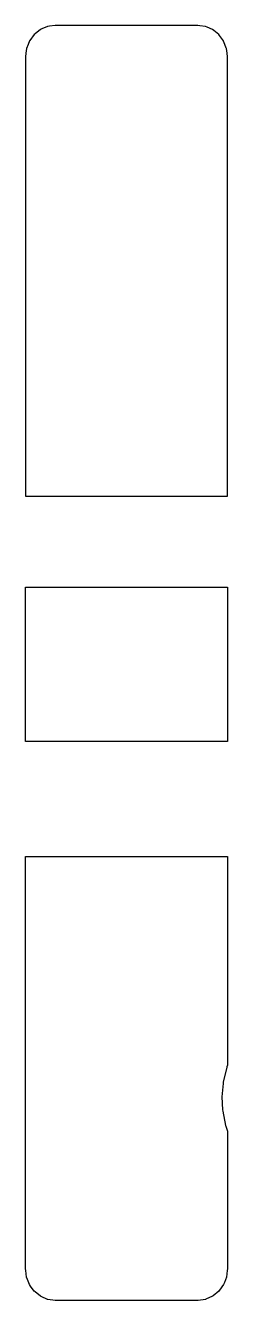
# Model space of a CAD drawing. Header units: metres. Extents: x 2.4 to 16, y -15.6 to 70.3.
import ezdxf

# ---------------------------------------------------------------- set-up
doc = ezdxf.new("R2010")
doc.units = ezdxf.units.M

msp = doc.modelspace()

# ---------------------------------------------------------------- linework, layer by layer
for p, q in [((2.986, 69.666), (2.684, 69.258)), ((3.045, 69.713), (2.986, 69.666)), ((3.4, 69.996), (3.045, 69.713)), ((3.499, 70.039), (3.4, 69.996)), ((3.882, 70.204), (3.499, 70.039)), ((4.006, 70.221), (3.882, 70.204)), ((4.4, 70.275), (4.006, 70.221)), ((6.797, 70.275), (4.4, 70.275)), ((14, 70.275), (6.797, 70.275)), ((14.128, 70.257), (14, 70.275)), ((14.518, 70.204), (14.128, 70.257)), ((14.629, 70.156), (14.518, 70.204)), ((15, 69.996), (14.629, 70.156)), ((15.079, 69.933), (15, 69.996)), ((15.414, 69.666), (15.079, 69.933)), ((15.455, 69.611), (15.414, 69.666)), ((15.732, 69.236), (15.455, 69.611)), ((2.468, 68.723), (2.428, 68.402)), ((2.576, 69.005), (2.468, 68.723)), ((2.668, 69.236), (2.576, 69.005)), ((2.684, 69.258), (2.668, 69.236)), ((15.741, 69.213), (15.732, 69.236)), ((15.824, 69.005), (15.741, 69.213)), ((15.921, 68.751), (15.824, 69.005)), ((15.932, 68.723), (15.921, 68.751)), ((15.972, 68.402), (15.932, 68.723)), ((2.428, 68.402), (2.4, 68.174)), ((2.4, 68.174), (2.4, 68.052)), ((2.4, 68.052), (2.4, 65.718)), ((16, 68.174), (15.972, 68.402)), ((16, 67.908), (16, 68.174)), ((16, 67.712), (16, 67.908)), ((16, 63.32), (16, 67.712)), ((2.4, 65.718), (2.4, 65.441)), ((2.4, 65.441), (2.4, 63.914)), ((2.4, 63.914), (2.4, 62.866)), ((2.4, 62.866), (2.4, 62.442)), ((16, 61.727), (16, 63.32)), ((2.4, 62.442), (2.4, 61.669)), ((2.4, 61.669), (2.4, 61.051)), ((2.4, 61.051), (2.4, 60.595)), ((16, 60.829), (16, 61.727)), ((16, 61.727), (16, 61.727)), ((2.4, 60.595), (2.4, 60.097)), ((2.4, 60.097), (2.4, 59.608)), ((16, 59.46), (16, 60.829)), ((2.4, 59.608), (2.4, 59.186)), ((16, 59.234), (16, 59.46)), ((16, 59.108), (16, 59.234)), ((2.4, 59.186), (2.4, 58.799)), ((2.4, 58.799), (2.4, 58.303)), ((16, 58.096), (16, 59.108)), ((2.4, 58.303), (2.4, 57.94)), ((2.4, 57.94), (2.4, 57.443)), ((16, 58.029), (16, 58.096)), ((16, 57.979), (16, 58.029)), ((16, 57.939), (16, 57.979)), ((16, 57.904), (16, 57.939)), ((16, 57.872), (16, 57.904)), ((16, 57.841), (16, 57.872)), ((16, 56.876), (16, 57.841)), ((2.4, 57.443), (2.4, 57.075)), ((2.4, 57.075), (2.4, 56.6)), ((16, 55.985), (16, 56.876)), ((2.4, 56.6), (2.4, 56.205)), ((2.4, 56.205), (2.4, 55.922)), ((2.4, 55.922), (2.4, 52.193)), ((16, 41.151), (16, 55.985)), ((2.4, 52.193), (2.4, 48.409)), ((2.4, 48.409), (2.4, 41.151)), ((2.4, 41.151), (2.4, 38.581)), ((16, 38.581), (16, 41.151)), ((2.4, 38.581), (11.993, 38.581)), ((11.993, 38.581), (16, 38.581)), ((2.4, 31.08), (2.4, 32.472)), ((2.4, 32.472), (6.407, 32.472)), ((6.407, 32.472), (16, 32.472)), ((16, 32.472), (16, 29.92)), ((16, 32.472), (16, 32.472)), ((2.4, 29.92), (2.4, 31.08)), ((2.4, 26.784), (2.4, 29.92)), ((16, 29.92), (16, 24.817)), ((2.4, 22.992), (2.4, 26.784)), ((16, 24.817), (16, 22.992)), ((2.4, 22.577), (2.4, 22.992)), ((2.4, 22.08), (2.4, 22.577)), ((16, 22.992), (16, 22.08)), ((3.833, 22.08), (2.4, 22.08)), ((16, 22.08), (3.833, 22.08)), ((2.4, 13.926), (2.4, 14.332)), ((2.4, 14.332), (14.567, 14.332)), ((2.4, 13.419), (2.4, 13.926)), ((14.567, 14.332), (16, 14.332)), ((16, 14.332), (16, 13.419)), ((2.4, 8.421), (2.4, 13.419)), ((16, 13.419), (16, 9.057)), ((16, 9.057), (16, 0.291)), ((2.4, 3.629), (2.4, 8.421)), ((2.4, -0.493), (2.4, 3.629)), ((15.953, 0.161), (15.712, -0.856)), ((15.957, 0.175), (15.953, 0.161)), ((16, 0.291), (15.957, 0.175)), ((2.4, -0.855), (2.4, -0.493)), ((2.4, -1.307), (2.4, -0.855)), ((15.712, -0.856), (15.704, -0.939)), ((2.4, -1.804), (2.4, -1.307)), ((15.704, -0.939), (15.621, -1.839)), ((2.4, -2.172), (2.4, -1.804)), ((2.4, -2.668), (2.4, -2.172)), ((15.621, -1.839), (15.669, -2.719)), ((2.4, -3.053), (2.4, -2.668)), ((2.4, -3.464), (2.4, -3.053)), ((15.669, -2.719), (15.679, -2.811)), ((15.679, -2.811), (15.871, -3.772)), ((2.4, -3.959), (2.4, -3.464)), ((2.4, -4.435), (2.4, -3.959)), ((15.871, -3.772), (15.882, -3.807)), ((15.882, -3.807), (16, -4.156)), ((16, -4.156), (16, -5.499)), ((2.4, -4.901), (2.4, -4.435)), ((2.4, -5.482), (2.4, -4.901)), ((2.4, -6.181), (2.4, -5.482)), ((16, -5.499), (16, -6.299)), ((16, -5.499), (16, -5.499)), ((2.4, -6.631), (2.4, -6.181)), ((2.4, -7.552), (2.4, -6.631)), ((16, -6.299), (16, -8.641)), ((2.4, -8.802), (2.4, -7.552)), ((2.4, -9.177), (2.4, -8.802)), ((2.4, -10.982), (2.4, -9.177)), ((16, -8.641), (16, -13.427)), ((2.4, -13.427), (2.4, -10.982)), ((2.412, -13.534), (2.4, -13.427)), ((2.468, -13.969), (2.412, -13.534)), ((15.988, -13.534), (15.932, -13.969)), ((16, -13.427), (15.988, -13.534)), ((2.53, -14.129), (2.468, -13.969)), ((2.668, -14.484), (2.53, -14.129)), ((2.738, -14.581), (2.668, -14.484)), ((2.986, -14.926), (2.738, -14.581)), ((15.732, -14.484), (15.471, -14.847)), ((15.788, -14.339), (15.732, -14.484)), ((15.932, -13.969), (15.788, -14.339)), ((3.047, -14.976), (2.986, -14.926)), ((3.4, -15.265), (3.047, -14.976)), ((3.444, -15.284), (3.4, -15.265)), ((3.882, -15.478), (3.444, -15.284)), ((15, -15.265), (14.547, -15.465)), ((15.043, -15.23), (15, -15.265)), ((15.414, -14.926), (15.043, -15.23)), ((15.471, -14.847), (15.414, -14.926)), ((3.912, -15.482), (3.882, -15.478)), ((4.4, -15.551), (3.912, -15.482)), ((4.827, -15.551), (4.4, -15.551)), ((14, -15.551), (4.827, -15.551)), ((14.023, -15.548), (14, -15.551)), ((14.518, -15.478), (14.023, -15.548)), ((14.547, -15.465), (14.518, -15.478))]:
    msp.add_line(p, q)

doc.saveas('drawing.dxf')
